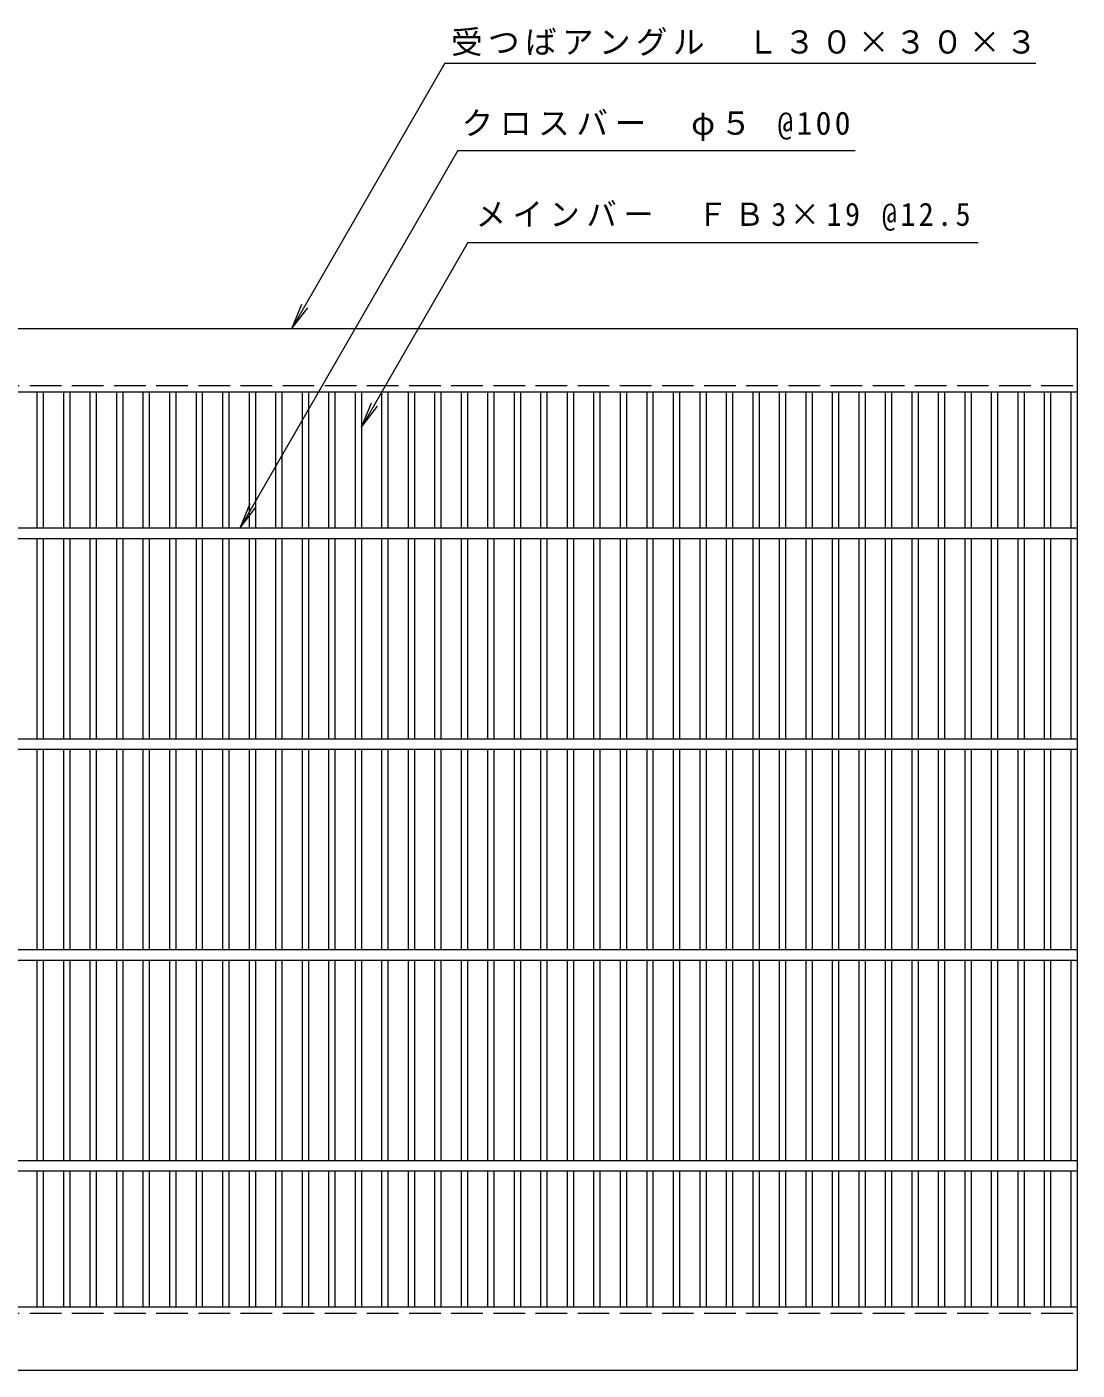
# Model space of a CAD drawing. Units: millimetres, scale not verified. Extents: x -756 to 910, y -687 to 604.
# Drawn here: x -255 to 243, y -33 to 604 of the extents above; entities that cross this region are included whole.
import ezdxf

# ---------------------------------------------------------------- set-up
doc = ezdxf.new("R2010")
doc.units = ezdxf.units.MM
doc.header["$LTSCALE"] = 5
doc.linetypes.add('DASHED3', pattern=[4, 3, -1])
for name, color, linetype, lineweight in [('A-1_ピット', 2, 'Continuous', 9), ('A-2_蓋', 3, 'Continuous', 9), ('A-5_仕様文', 7, 'Continuous', 9)]:
    doc.layers.add(name, color=color, linetype=linetype, lineweight=lineweight)
doc.styles.add('ＭＳ ゴシック', font='')
doc.styles.get('ＭＳ ゴシック').set_extended_font_data('MS Gothic')

msp = doc.modelspace()

# ---------------------------------------------------------------- linework, layer by layer
at = {"layer": 'A-1_ピット'}
for p, q in [((-753.757, 460.959), (243.243, 460.959)), ((243.243, 460.959), (243.243, 430.959)), ((-753.757, 430.959), (243.243, 430.959)), ((243.243, -3.041), (243.243, -33.041)), ((-753.757, -33.041), (243.243, -33.041))]:
    msp.add_line(p, q, dxfattribs=at)
at = {"layer": 'A-1_ピット', "linetype": 'DASHED3'}
for p, q in [((-753.757, 433.959), (243.243, 433.959)), ((-753.757, -6.041), (243.243, -6.041))]:
    msp.add_line(p, q, dxfattribs=at)
at = {"layer": 'A-1_ピット'}
msp.add_lwpolyline([(-753.757, -33.041), (-753.757, -3.041), (243.243, -3.041)], dxfattribs=at)
at = {"layer": 'A-2_蓋'}
for p, q in [((-250.377, 430.959), (-250.377, 366.459)), ((-247.377, 430.959), (-247.377, 366.459)), ((-237.797, 430.959), (-237.797, 366.459)), ((-234.797, 430.959), (-234.797, 366.459)), ((-225.217, 430.959), (-225.217, 366.459)), ((-222.217, 430.959), (-222.217, 366.459)), ((-212.637, 430.959), (-212.637, 366.459)), ((-209.637, 430.959), (-209.637, 366.459)), ((-200.057, 430.959), (-200.057, 366.459)), ((-197.057, 430.959), (-197.057, 366.459)), ((-187.477, 430.959), (-187.477, 366.459)), ((-184.476, 430.959), (-184.476, 366.459)), ((-174.896, 430.959), (-174.896, 366.459)), ((-171.896, 430.959), (-171.896, 366.459)), ((-162.316, 430.959), (-162.316, 366.459)), ((-159.316, 430.959), (-159.316, 366.459)), ((-149.737, 430.959), (-149.737, 366.459)), ((-146.736, 430.959), (-146.736, 366.459)), ((-137.157, 430.959), (-137.157, 366.459)), ((-134.156, 430.959), (-134.156, 366.459)), ((-124.577, 430.959), (-124.577, 366.459)), ((-121.577, 430.959), (-121.577, 366.459)), ((-111.997, 430.959), (-111.997, 366.459)), ((-108.996, 430.959), (-108.996, 366.459)), ((-99.416, 430.959), (-99.416, 366.459)), ((-96.417, 430.959), (-96.417, 366.459)), ((-86.836, 430.959), (-86.836, 366.459)), ((-83.837, 430.959), (-83.837, 366.459)), ((-74.256, 430.959), (-74.256, 366.459)), ((-71.256, 430.959), (-71.256, 366.459)), ((-61.676, 430.959), (-61.676, 366.459)), ((-58.676, 430.959), (-58.676, 366.459)), ((-49.097, 430.959), (-49.097, 366.459)), ((-46.096, 430.959), (-46.096, 366.459)), ((-36.516, 430.959), (-36.516, 366.459)), ((-33.516, 430.959), (-33.516, 366.459)), ((-23.937, 430.959), (-23.937, 366.459)), ((-20.936, 430.959), (-20.936, 366.459)), ((-11.357, 430.959), (-11.357, 366.459)), ((-8.357, 430.959), (-8.357, 366.459)), ((1.223, 430.959), (1.223, 366.459)), ((4.223, 430.959), (4.223, 366.459)), ((13.803, 430.959), (13.803, 366.459)), ((16.803, 430.959), (16.803, 366.459)), ((26.383, 430.959), (26.383, 366.459)), ((29.383, 430.959), (29.383, 366.459)), ((38.964, 430.959), (38.964, 366.459)), ((41.964, 430.959), (41.964, 366.459)), ((51.544, 430.959), (51.544, 366.459)), ((54.544, 430.959), (54.544, 366.459)), ((64.124, 430.959), (64.124, 366.459)), ((67.124, 430.959), (67.124, 366.459)), ((76.703, 430.959), (76.703, 366.459)), ((79.704, 430.959), (79.704, 366.459)), ((89.284, 430.959), (89.284, 366.459)), ((92.284, 430.959), (92.284, 366.459)), ((101.863, 430.959), (101.863, 366.459)), ((104.864, 430.959), (104.864, 366.459)), ((114.444, 430.959), (114.444, 366.459)), ((117.443, 430.959), (117.443, 366.459)), ((127.023, 430.959), (127.023, 366.459)), ((130.023, 430.959), (130.023, 366.459)), ((139.603, 430.959), (139.603, 366.459)), ((142.603, 430.959), (142.603, 366.459)), ((152.183, 430.959), (152.183, 366.459)), ((155.183, 430.959), (155.183, 366.459)), ((164.764, 430.959), (164.764, 366.459)), ((167.764, 430.959), (167.764, 366.459)), ((177.344, 430.959), (177.344, 366.459)), ((180.344, 430.959), (180.344, 366.459)), ((189.924, 430.959), (189.924, 366.459)), ((192.924, 430.959), (192.924, 366.459)), ((202.504, 430.959), (202.504, 366.459)), ((205.504, 430.959), (205.504, 366.459)), ((215.083, 430.959), (215.083, 366.459)), ((218.084, 430.959), (218.084, 366.459)), ((227.664, 430.959), (227.664, 366.459)), ((230.664, 430.959), (230.664, 366.459)), ((240.244, 430.959), (240.244, 366.459)), ((243.243, 430.959), (243.243, -3.041)), ((-753.757, 366.459), (243.243, 366.459)), ((-753.757, 361.46), (243.243, 361.46)), ((-250.377, 361.46), (-250.377, 266.459)), ((-247.377, 361.46), (-247.377, 266.459)), ((-237.797, 361.46), (-237.797, 266.459)), ((-234.797, 361.46), (-234.797, 266.459)), ((-225.217, 361.46), (-225.217, 266.459)), ((-222.217, 361.46), (-222.217, 266.459)), ((-212.637, 361.46), (-212.637, 266.459)), ((-209.637, 361.46), (-209.637, 266.459)), ((-200.057, 361.46), (-200.057, 266.459)), ((-197.057, 361.46), (-197.057, 266.459)), ((-187.477, 361.46), (-187.477, 266.459)), ((-184.476, 361.46), (-184.476, 266.459)), ((-174.896, 361.46), (-174.896, 266.459)), ((-171.896, 361.46), (-171.896, 266.459)), ((-162.316, 361.46), (-162.316, 266.459)), ((-159.316, 361.46), (-159.316, 266.459)), ((-149.737, 361.46), (-149.737, 266.459)), ((-146.736, 361.46), (-146.736, 266.459)), ((-137.157, 361.46), (-137.157, 266.459)), ((-134.156, 361.46), (-134.156, 266.459)), ((-124.577, 361.46), (-124.577, 266.459)), ((-121.577, 361.46), (-121.577, 266.459)), ((-111.997, 361.46), (-111.997, 266.459)), ((-108.996, 361.46), (-108.996, 266.459)), ((-99.416, 361.46), (-99.416, 266.459)), ((-96.417, 361.46), (-96.417, 266.459)), ((-86.836, 361.46), (-86.836, 266.459)), ((-83.837, 361.46), (-83.837, 266.459)), ((-74.256, 361.46), (-74.256, 266.459)), ((-71.256, 361.46), (-71.256, 266.459)), ((-61.676, 361.46), (-61.676, 266.459)), ((-58.676, 361.46), (-58.676, 266.459)), ((-49.097, 361.46), (-49.097, 266.459)), ((-46.096, 361.46), (-46.096, 266.459)), ((-36.516, 361.46), (-36.516, 266.459)), ((-33.516, 361.46), (-33.516, 266.459)), ((-23.937, 361.46), (-23.937, 266.459)), ((-20.936, 361.46), (-20.936, 266.459)), ((-11.357, 361.46), (-11.357, 266.459)), ((-8.357, 361.46), (-8.357, 266.459)), ((1.223, 361.46), (1.223, 266.459)), ((4.223, 361.46), (4.223, 266.459)), ((13.803, 361.46), (13.803, 266.459)), ((16.803, 361.46), (16.803, 266.459)), ((26.383, 361.46), (26.383, 266.459)), ((29.383, 361.46), (29.383, 266.459)), ((38.964, 361.46), (38.964, 266.459)), ((41.964, 361.46), (41.964, 266.459)), ((51.544, 361.46), (51.544, 266.459)), ((54.544, 361.46), (54.544, 266.459)), ((64.124, 361.46), (64.124, 266.459)), ((67.124, 361.46), (67.124, 266.459)), ((76.703, 361.46), (76.703, 266.459)), ((79.704, 361.46), (79.704, 266.459)), ((89.284, 361.46), (89.284, 266.459)), ((92.284, 361.46), (92.284, 266.459)), ((101.863, 361.46), (101.863, 266.459)), ((104.864, 361.46), (104.864, 266.459)), ((114.444, 361.46), (114.444, 266.459)), ((117.443, 361.46), (117.443, 266.459)), ((127.023, 361.46), (127.023, 266.459)), ((130.023, 361.46), (130.023, 266.459)), ((139.603, 361.46), (139.603, 266.459)), ((142.603, 361.46), (142.603, 266.459)), ((152.183, 361.46), (152.183, 266.459)), ((155.183, 361.46), (155.183, 266.459)), ((164.764, 361.46), (164.764, 266.459)), ((167.764, 361.46), (167.764, 266.459)), ((177.344, 361.46), (177.344, 266.459)), ((180.344, 361.46), (180.344, 266.459)), ((189.924, 361.46), (189.924, 266.459)), ((192.924, 361.46), (192.924, 266.459)), ((202.504, 361.46), (202.504, 266.459)), ((205.504, 361.46), (205.504, 266.459)), ((215.083, 361.46), (215.083, 266.459)), ((218.084, 361.46), (218.084, 266.459)), ((227.664, 361.46), (227.664, 266.459)), ((230.664, 361.46), (230.664, 266.459)), ((240.244, 361.46), (240.244, 266.459)), ((-753.757, 266.459), (243.243, 266.459)), ((-753.757, 261.46), (243.243, 261.46)), ((-250.377, 261.46), (-250.377, 166.459)), ((-247.377, 261.46), (-247.377, 166.459)), ((-237.797, 261.46), (-237.797, 166.459)), ((-234.797, 261.46), (-234.797, 166.459)), ((-225.217, 261.46), (-225.217, 166.459)), ((-222.217, 261.46), (-222.217, 166.459)), ((-212.637, 261.46), (-212.637, 166.459)), ((-209.637, 261.46), (-209.637, 166.459)), ((-200.057, 261.46), (-200.057, 166.459)), ((-197.057, 261.46), (-197.057, 166.459)), ((-187.477, 261.46), (-187.477, 166.459)), ((-184.476, 261.46), (-184.476, 166.459)), ((-174.896, 261.46), (-174.896, 166.459)), ((-171.896, 261.46), (-171.896, 166.459)), ((-162.316, 261.46), (-162.316, 166.459)), ((-159.316, 261.46), (-159.316, 166.459)), ((-149.737, 261.46), (-149.737, 166.459)), ((-146.736, 261.46), (-146.736, 166.459)), ((-137.157, 261.46), (-137.157, 166.459)), ((-134.156, 261.46), (-134.156, 166.459)), ((-124.577, 261.46), (-124.577, 166.459)), ((-121.577, 261.46), (-121.577, 166.459)), ((-111.997, 261.46), (-111.997, 166.459)), ((-108.996, 261.46), (-108.996, 166.459)), ((-99.416, 261.46), (-99.416, 166.459)), ((-96.417, 261.46), (-96.417, 166.459)), ((-86.836, 261.46), (-86.836, 166.459)), ((-83.837, 261.46), (-83.837, 166.459)), ((-74.256, 261.46), (-74.256, 166.459)), ((-71.256, 261.46), (-71.256, 166.459)), ((-61.676, 261.46), (-61.676, 166.459)), ((-58.676, 261.46), (-58.676, 166.459)), ((-49.097, 261.46), (-49.097, 166.459)), ((-46.096, 261.46), (-46.096, 166.459)), ((-36.516, 261.46), (-36.516, 166.459)), ((-33.516, 261.46), (-33.516, 166.459)), ((-23.937, 261.46), (-23.937, 166.459)), ((-20.936, 261.46), (-20.936, 166.459)), ((-11.357, 261.46), (-11.357, 166.459)), ((-8.357, 261.46), (-8.357, 166.459)), ((1.223, 261.46), (1.223, 166.459)), ((4.223, 261.46), (4.223, 166.459)), ((13.803, 261.46), (13.803, 166.459)), ((16.803, 261.46), (16.803, 166.459)), ((26.383, 261.46), (26.383, 166.459)), ((29.383, 261.46), (29.383, 166.459)), ((38.964, 261.46), (38.964, 166.459)), ((41.964, 261.46), (41.964, 166.459)), ((51.544, 261.46), (51.544, 166.459)), ((54.544, 261.46), (54.544, 166.459)), ((64.124, 261.46), (64.124, 166.459)), ((67.124, 261.46), (67.124, 166.459)), ((76.703, 261.46), (76.703, 166.459)), ((79.704, 261.46), (79.704, 166.459)), ((89.284, 261.46), (89.284, 166.459)), ((92.284, 261.46), (92.284, 166.459)), ((101.863, 261.46), (101.863, 166.459)), ((104.864, 261.46), (104.864, 166.459)), ((114.444, 261.46), (114.444, 166.459)), ((117.443, 261.46), (117.443, 166.459)), ((127.023, 261.46), (127.023, 166.459)), ((130.023, 261.46), (130.023, 166.459)), ((139.603, 261.46), (139.603, 166.459)), ((142.603, 261.46), (142.603, 166.459)), ((152.183, 261.46), (152.183, 166.459)), ((155.183, 261.46), (155.183, 166.459)), ((164.764, 261.46), (164.764, 166.459)), ((167.764, 261.46), (167.764, 166.459)), ((177.344, 261.46), (177.344, 166.459)), ((180.344, 261.46), (180.344, 166.459)), ((189.924, 261.46), (189.924, 166.459)), ((192.924, 261.46), (192.924, 166.459)), ((202.504, 261.46), (202.504, 166.459)), ((205.504, 261.46), (205.504, 166.459)), ((215.083, 261.46), (215.083, 166.459)), ((218.084, 261.46), (218.084, 166.459)), ((227.664, 261.46), (227.664, 166.459)), ((230.664, 261.46), (230.664, 166.459)), ((240.244, 261.46), (240.244, 166.459)), ((-753.757, 166.459), (243.243, 166.459)), ((-753.757, 161.459), (243.243, 161.459)), ((-250.377, 161.459), (-250.377, 66.459)), ((-247.377, 161.459), (-247.377, 66.459)), ((-237.797, 161.459), (-237.797, 66.459)), ((-234.797, 161.459), (-234.797, 66.459)), ((-225.217, 161.459), (-225.217, 66.459)), ((-222.217, 161.459), (-222.217, 66.459)), ((-212.637, 161.459), (-212.637, 66.459)), ((-209.637, 161.459), (-209.637, 66.459)), ((-200.057, 161.459), (-200.057, 66.459)), ((-197.057, 161.459), (-197.057, 66.459)), ((-187.477, 161.459), (-187.477, 66.459)), ((-184.476, 161.459), (-184.476, 66.459)), ((-174.896, 161.459), (-174.896, 66.459)), ((-171.896, 161.459), (-171.896, 66.459)), ((-162.316, 161.459), (-162.316, 66.459)), ((-159.316, 161.459), (-159.316, 66.459)), ((-149.737, 161.459), (-149.737, 66.459)), ((-146.736, 161.459), (-146.736, 66.459)), ((-137.157, 161.459), (-137.157, 66.459)), ((-134.156, 161.459), (-134.156, 66.459)), ((-124.577, 161.459), (-124.577, 66.459)), ((-121.577, 161.459), (-121.577, 66.459)), ((-111.997, 161.459), (-111.997, 66.459)), ((-108.996, 161.459), (-108.996, 66.459)), ((-99.416, 161.459), (-99.416, 66.459)), ((-96.417, 161.459), (-96.417, 66.459)), ((-86.836, 161.459), (-86.836, 66.459)), ((-83.837, 161.459), (-83.837, 66.459)), ((-74.256, 161.459), (-74.256, 66.459)), ((-71.256, 161.459), (-71.256, 66.459)), ((-61.676, 161.459), (-61.676, 66.459)), ((-58.676, 161.459), (-58.676, 66.459)), ((-49.097, 161.459), (-49.097, 66.459)), ((-46.096, 161.459), (-46.096, 66.459)), ((-36.516, 161.459), (-36.516, 66.459)), ((-33.516, 161.459), (-33.516, 66.459)), ((-23.937, 161.459), (-23.937, 66.459)), ((-20.936, 161.459), (-20.936, 66.459)), ((-11.357, 161.459), (-11.357, 66.459)), ((-8.357, 161.459), (-8.357, 66.459)), ((1.223, 161.459), (1.223, 66.459)), ((4.223, 161.459), (4.223, 66.459)), ((13.803, 161.459), (13.803, 66.459)), ((16.803, 161.459), (16.803, 66.459)), ((26.383, 161.459), (26.383, 66.459)), ((29.383, 161.459), (29.383, 66.459)), ((38.964, 161.459), (38.964, 66.459)), ((41.964, 161.459), (41.964, 66.459)), ((51.544, 161.459), (51.544, 66.459)), ((54.544, 161.459), (54.544, 66.459)), ((64.124, 161.459), (64.124, 66.459)), ((67.124, 161.459), (67.124, 66.459)), ((76.703, 161.459), (76.703, 66.459)), ((79.704, 161.459), (79.704, 66.459)), ((89.284, 161.459), (89.284, 66.459)), ((92.284, 161.459), (92.284, 66.459)), ((101.863, 161.459), (101.863, 66.459)), ((104.864, 161.459), (104.864, 66.459)), ((114.444, 161.459), (114.444, 66.459)), ((117.443, 161.459), (117.443, 66.459)), ((127.023, 161.459), (127.023, 66.459)), ((130.023, 161.459), (130.023, 66.459)), ((139.603, 161.459), (139.603, 66.459)), ((142.603, 161.459), (142.603, 66.459)), ((152.183, 161.459), (152.183, 66.459)), ((155.183, 161.459), (155.183, 66.459)), ((164.764, 161.459), (164.764, 66.459)), ((167.764, 161.459), (167.764, 66.459)), ((177.344, 161.459), (177.344, 66.459)), ((180.344, 161.459), (180.344, 66.459)), ((189.924, 161.459), (189.924, 66.459)), ((192.924, 161.459), (192.924, 66.459)), ((202.504, 161.459), (202.504, 66.459)), ((205.504, 161.459), (205.504, 66.459)), ((215.083, 161.459), (215.083, 66.459)), ((218.084, 161.459), (218.084, 66.459)), ((227.664, 161.459), (227.664, 66.459)), ((230.664, 161.459), (230.664, 66.459)), ((240.244, 161.459), (240.244, 66.459)), ((-753.757, 66.459), (243.243, 66.459)), ((-753.757, 61.459), (243.243, 61.459)), ((-250.377, 61.459), (-250.377, -3.041)), ((-247.377, 61.459), (-247.377, -3.041)), ((-237.797, 61.459), (-237.797, -3.041)), ((-234.797, 61.459), (-234.797, -3.041)), ((-225.217, 61.459), (-225.217, -3.041)), ((-222.217, 61.459), (-222.217, -3.041)), ((-212.637, 61.459), (-212.637, -3.041)), ((-209.637, 61.459), (-209.637, -3.041)), ((-200.057, 61.459), (-200.057, -3.041)), ((-197.057, 61.459), (-197.057, -3.041)), ((-187.477, 61.459), (-187.477, -3.041)), ((-184.476, 61.459), (-184.476, -3.041)), ((-174.896, 61.459), (-174.896, -3.041)), ((-171.896, 61.459), (-171.896, -3.041)), ((-162.316, 61.459), (-162.316, -3.041)), ((-159.316, 61.459), (-159.316, -3.041)), ((-149.737, 61.459), (-149.737, -3.041)), ((-146.736, 61.459), (-146.736, -3.041)), ((-137.157, 61.459), (-137.157, -3.041)), ((-134.156, 61.459), (-134.156, -3.041)), ((-124.577, 61.459), (-124.577, -3.041)), ((-121.577, 61.459), (-121.577, -3.041)), ((-111.997, 61.459), (-111.997, -3.041)), ((-108.996, 61.459), (-108.996, -3.041)), ((-99.416, 61.459), (-99.416, -3.041)), ((-96.417, 61.459), (-96.417, -3.041)), ((-86.836, 61.459), (-86.836, -3.041)), ((-83.837, 61.459), (-83.837, -3.041)), ((-74.256, 61.459), (-74.256, -3.041)), ((-71.256, 61.459), (-71.256, -3.041)), ((-61.676, 61.459), (-61.676, -3.041)), ((-58.676, 61.459), (-58.676, -3.041)), ((-49.097, 61.459), (-49.097, -3.041)), ((-46.096, 61.459), (-46.096, -3.041)), ((-36.516, 61.459), (-36.516, -3.041)), ((-33.516, 61.459), (-33.516, -3.041)), ((-23.937, 61.459), (-23.937, -3.041)), ((-20.936, 61.459), (-20.936, -3.041)), ((-11.357, 61.459), (-11.357, -3.041)), ((-8.357, 61.459), (-8.357, -3.041)), ((1.223, 61.459), (1.223, -3.041)), ((4.223, 61.459), (4.223, -3.041)), ((13.803, 61.459), (13.803, -3.041)), ((16.803, 61.459), (16.803, -3.041)), ((26.383, 61.459), (26.383, -3.041)), ((29.383, 61.459), (29.383, -3.041)), ((38.964, 61.459), (38.964, -3.041)), ((41.964, 61.459), (41.964, -3.041)), ((51.544, 61.459), (51.544, -3.041)), ((54.544, 61.459), (54.544, -3.041)), ((64.124, 61.459), (64.124, -3.041)), ((67.124, 61.459), (67.124, -3.041)), ((76.703, 61.459), (76.703, -3.041)), ((79.704, 61.459), (79.704, -3.041)), ((89.284, 61.459), (89.284, -3.041)), ((92.284, 61.459), (92.284, -3.041)), ((101.863, 61.459), (101.863, -3.041)), ((104.864, 61.459), (104.864, -3.041)), ((114.444, 61.459), (114.444, -3.041)), ((117.443, 61.459), (117.443, -3.041)), ((127.023, 61.459), (127.023, -3.041)), ((130.023, 61.459), (130.023, -3.041)), ((139.603, 61.459), (139.603, -3.041)), ((142.603, 61.459), (142.603, -3.041)), ((152.183, 61.459), (152.183, -3.041)), ((155.183, 61.459), (155.183, -3.041)), ((164.764, 61.459), (164.764, -3.041)), ((167.764, 61.459), (167.764, -3.041)), ((177.344, 61.459), (177.344, -3.041)), ((180.344, 61.459), (180.344, -3.041)), ((189.924, 61.459), (189.924, -3.041)), ((192.924, 61.459), (192.924, -3.041)), ((202.504, 61.459), (202.504, -3.041)), ((205.504, 61.459), (205.504, -3.041)), ((215.083, 61.459), (215.083, -3.041)), ((218.084, 61.459), (218.084, -3.041)), ((227.664, 61.459), (227.664, -3.041)), ((230.664, 61.459), (230.664, -3.041)), ((240.244, 61.459), (240.244, -3.041))]:
    msp.add_line(p, q, dxfattribs=at)
at = {"layer": 'A-5_仕様文'}
for p, q in [((-56.783, 586.802), (-129.439, 460.959)), ((-56.783, 586.802), (223.6, 586.802)), ((-50.63, 545.499), (-153.998, 366.459)), ((-50.63, 545.499), (137.947, 545.499)), ((-45.896, 501.736), (-96.417, 414.232)), ((-45.896, 501.736), (196.196, 501.736)), ((-129.439, 460.959), (-124.655, 472.508)), ((-129.439, 460.959), (-121.829, 470.876)), ((-96.417, 414.232), (-91.633, 425.78)), ((-96.417, 414.232), (-88.807, 424.149)), ((-153.998, 366.459), (-149.215, 378.008)), ((-153.998, 366.459), (-146.389, 376.376))]:
    msp.add_line(p, q, dxfattribs=at)

# ---------------------------------------------------------------- texts
at = {"layer": 'A-5_仕様文', "char_height": 11, "attachment_point": 7, "style": 'ＭＳ ゴシック'}
for s, insert in [('\\T1.17;受つばアングル\u3000Ｌ３０×３０×３', (-53.9, 590.253)), ('\\T1.21;クロスバー\u3000φ５\\~@100', (-48.861, 549.93)), ('\\T1.23;\\W0.95;メインバー\u3000ＦＢ3×19\\~@12.5', (-42.142, 507.291))]:
    msp.add_mtext(s, dxfattribs=dict(at, insert=insert))

doc.saveas('drawing.dxf')
